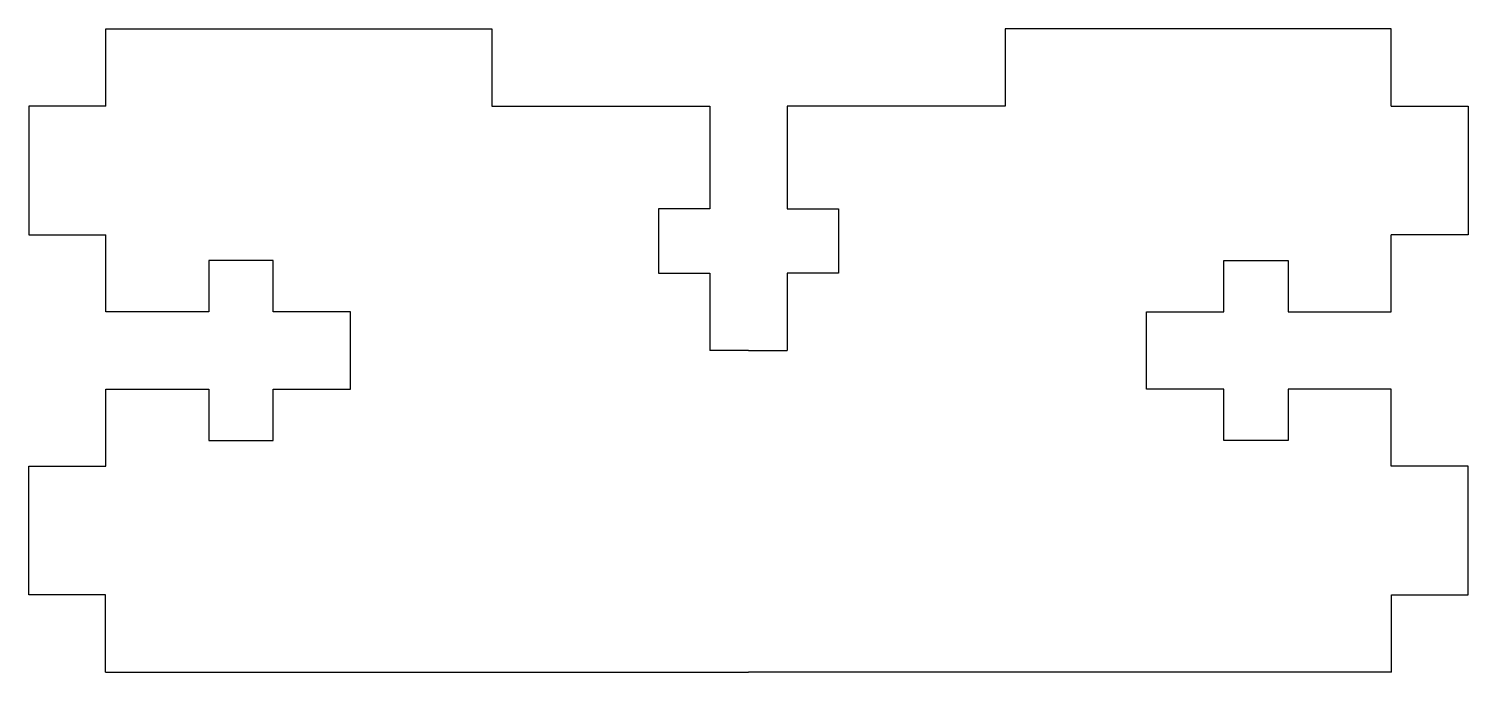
# Model space of a CAD drawing. Header units: millimetres. Extents: x -28 to 28, y -25 to 0.
import ezdxf

# ---------------------------------------------------------------- set-up
doc = ezdxf.new("R2010")
doc.units = ezdxf.units.MM
doc.layers.get('0').update_dxf_attribs({"linetype": 'CONTINUOUS'})

msp = doc.modelspace()

# ---------------------------------------------------------------- linework, layer by layer
for p, q in [((-24.955, -3), (-24.955, 0.001)), ((-24.955, 0.001), (-9.955, 0.001)), ((-9.955, 0.001), (-9.955, -2.999)), ((25, 0.001), (10, 0.001)), ((10, 0.001), (10, -2.999)), ((25, -3), (25, 0.001)), ((-27.955, -3), (-27.955, -8)), ((-24.955, -3), (-27.955, -3)), ((-9.955, -2.999), (-1.478, -2.999)), ((-1.478, -2.999), (-1.478, -6.999)), ((1.523, -2.999), (1.523, -6.999)), ((10, -2.999), (1.523, -2.999)), ((25, -3), (28, -3)), ((28, -3), (28, -8)), ((-3.478, -6.999), (-3.478, -9.499)), ((-1.478, -6.999), (-3.478, -6.999)), ((1.523, -6.999), (3.523, -6.999)), ((3.523, -6.999), (3.523, -9.499)), ((-27.955, -8), (-24.955, -8)), ((-24.955, -10.999), (-24.955, -8)), ((28, -8), (25, -8)), ((25, -10.999), (25, -8)), ((-18.455, -8.999), (-20.955, -8.999)), ((-20.955, -8.999), (-20.955, -10.999)), ((-18.455, -10.999), (-18.455, -8.999)), ((-3.478, -9.499), (-1.478, -9.499)), ((-1.478, -9.499), (-1.478, -12.499)), ((3.523, -9.499), (1.523, -9.499)), ((1.523, -9.499), (1.523, -12.499)), ((18.5, -10.999), (18.5, -8.999)), ((18.5, -8.999), (21, -8.999)), ((21, -8.999), (21, -10.999)), ((-20.955, -10.999), (-24.955, -10.999)), ((-15.455, -10.999), (-18.455, -10.999)), ((-15.455, -13.999), (-15.455, -10.999)), ((15.5, -13.999), (15.5, -10.999)), ((15.5, -10.999), (18.5, -10.999)), ((21, -10.999), (25, -10.999)), ((0.023, -12.499), (-1.478, -12.499)), ((0.023, -12.499), (1.523, -12.499)), ((-24.955, -16.999), (-24.955, -13.999)), ((-24.955, -13.999), (-20.955, -13.999)), ((-20.955, -13.999), (-20.955, -15.999)), ((-18.455, -13.999), (-15.455, -13.999)), ((-18.455, -15.999), (-18.455, -13.999)), ((18.5, -13.999), (15.5, -13.999)), ((18.5, -15.999), (18.5, -13.999)), ((25, -13.999), (21, -13.999)), ((21, -13.999), (21, -15.999)), ((25, -16.999), (25, -13.999)), ((-20.955, -15.999), (-18.455, -15.999)), ((21, -15.999), (18.5, -15.999)), ((-27.955, -16.999), (-24.955, -16.999)), ((-27.955, -21.999), (-27.955, -16.999)), ((28, -16.999), (25, -16.999)), ((28, -21.999), (28, -16.999)), ((-24.977, -21.999), (-27.955, -21.999)), ((-24.977, -24.999), (-24.977, -21.999)), ((25.023, -21.999), (28, -21.999)), ((25.023, -24.999), (25.023, -21.999)), ((-24.977, -24.999), (0.023, -24.999)), ((25.023, -24.999), (0.023, -24.999))]:
    msp.add_line(p, q)

doc.saveas('drawing.dxf')
